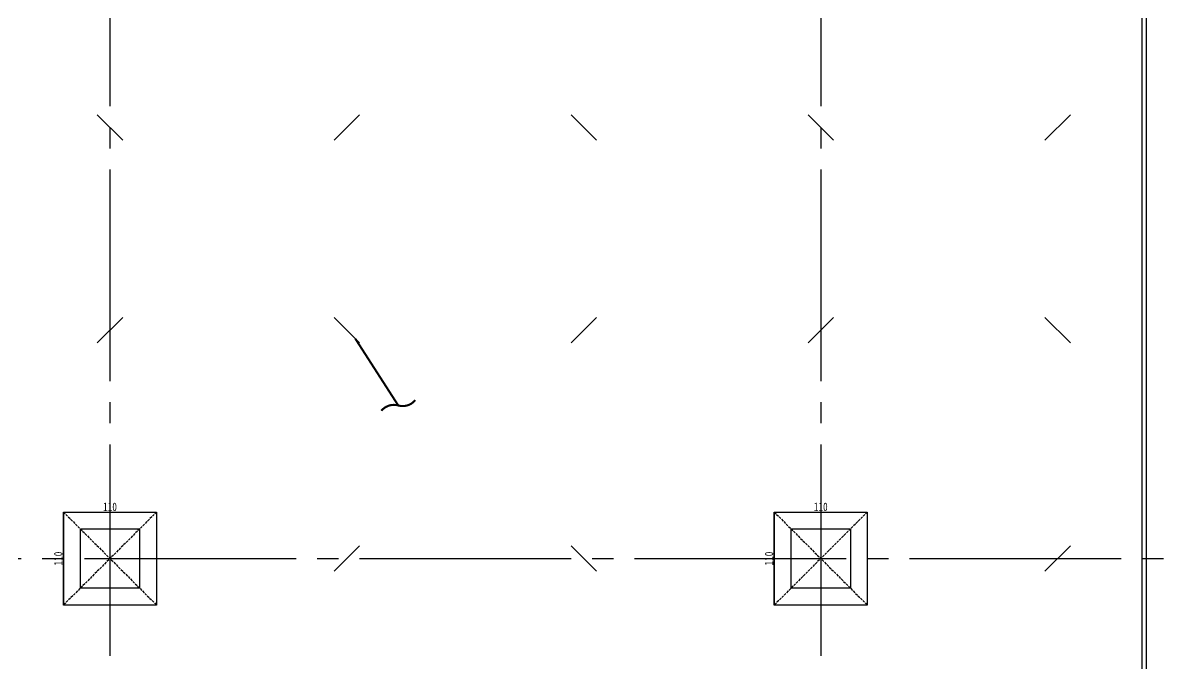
# Model space of a CAD drawing. Extents: x -3080 to 28500, y -1326 to 31609.
# Drawn here: x 5057 to 6419, y 2875 to 3633 of the extents above; entities that cross this region are included whole.
import ezdxf

# ---------------------------------------------------------------- set-up
doc = ezdxf.new("R2010")
doc.units = 0
doc.header["$LTSCALE"] = 100
for name, pattern in [('X-S-FAB-L05$0$COL-CEN-LIN', [3.25, 2.5, -0.25, 0.25, -0.25]), ('X-S-FAB-L05$0$DASHED', [0.75, 0.5, -0.25]), ('X-S-FAB-L05$0$HIDDEN', [0.4, 0.3, -0.1])]:
    doc.linetypes.add(name, pattern=pattern)
for name, color, linetype in [('0-xref', 8, 'Continuous'), ('188K-SM-03-F05-ARCH-PA-Y2257103$0$K-W-P1-3.5-非抗', 53, 'Continuous'), ('X-S-FAB-L05$0$BEAM', 8, 'Continuous'), ('X-S-FAB-L05$0$BLOCK', 8, 'Continuous'), ('X-S-FAB-L05$0$BR-D', 8, 'X-S-FAB-L05$0$DASHED'), ('X-S-FAB-L05$0$CCL', 8, 'X-S-FAB-L05$0$COL-CEN-LIN'), ('X-S-FAB-L05$0$COL', 8, 'Continuous'), ('X-S-FAB-L05$0$COL-S', 8, 'Continuous'), ('X-S-FAB-L05$0$S-鋼柱', 8, 'Continuous'), ('X-S-FAB-L05$0$斜撐', 8, 'Continuous')]:
    doc.layers.add(name, color=color, linetype=linetype)
doc.layers.add('X-S-FAB-L05$0$XREF', color=8, linetype='Continuous', lineweight=0)
doc.styles.add('X-S-FAB-L05$0$DIM', font='', dxfattribs={"width": 0.8})
doc.styles.get('X-S-FAB-L05$0$DIM').set_extended_font_data('MingLiU')
doc.dimstyles.new('X-S-FAB-L05$0$JJP_005_defpoint', dxfattribs={"dimtxt": 20, "dimasz": 0.5, "dimexe": 0.5, "dimexo": 0.5, "dimgap": 0.5, "dimtad": 1, "dimdsep": 46, "dimtxsty": 'X-S-FAB-L05$0$DIM', "dimblk": 'X-S-FAB-L05$0$_None', "dimcen": 10, "dimclrd": 256, "dimclre": 256, "dimclrt": 256, "dimadec": 0, "dimazin": 0, "dimtfac": 1, "dimtix": 1, "dimtmove": 2, "dimatfit": 3, "dimldrblk": 'X-S-FAB-L05$0$_None', "dimfxl": 0.5, "dimtolj": 1, "dimtzin": 0, "dimarcsym": 0})

# ---------------------------------------------------------------- blocks, each defined once
blk = doc.blocks.new('*D174')
at = {"layer": 'DefPoints', "lineweight": -2, "transparency": 16777216}
blk.add_line((0, 0), (110, 0), dxfattribs=at)
at = {"layer": 'DefPoints', "color": 0, "transparency": 16777216}
for p in [(0, 0), (110, 0), (110, 0)]:
    blk.add_point(p, dxfattribs=at)
at = {"layer": 'DefPoints', "transparency": 16777216, "insert": (55, 6.1), "char_height": 10, "attachment_point": 5, "style": 'X-S-FAB-L05$0$DIM'}
blk.add_mtext('\\A1;110', dxfattribs=at)
blk = doc.blocks.new('X-S-FAB-L05$0$_None')
blk = doc.blocks.new('*D175')
at = {"layer": 'DefPoints', "lineweight": -2, "transparency": 16777216}
blk.add_line((0, 0), (0, -110), dxfattribs=at)
at = {"layer": 'DefPoints', "color": 0, "transparency": 16777216}
for p in [(0, 0), (0, -110), (0, -110)]:
    blk.add_point(p, dxfattribs=at)
at = {"layer": 'DefPoints', "transparency": 16777216, "insert": (-6.1, -55), "char_height": 10, "attachment_point": 5, "rotation": 90, "style": 'X-S-FAB-L05$0$DIM'}
blk.add_mtext('\\A1;110', dxfattribs=at)
blk = doc.blocks.new('X-S-FAB-L05$0$斜撐')
at = {"layer": 'X-S-FAB-L05$0$BR-D', "const_width": 0.5}
blk.add_lwpolyline([(962.11, 215.55, -0.296213), (957.95, 215.19, 0.299957), (953.75, 214.85, 0.006918)], format="xyb", dxfattribs=at)
at = {"layer": 'X-S-FAB-L05$0$BR-D', "linetype": 'ByBlock', "const_width": 0.5}
blk.add_lwpolyline([(964.37, 197.57), (957.95, 215.19)], dxfattribs=at)
blk = doc.blocks.new('X-S-FAB-L05$0$SC1')
at = {"layer": 'DefPoints'}
blk.add_line((27925, 8342.1), (27955, 8312.1), dxfattribs=at)
blk = doc.blocks.new('X-S-FAB-L05$0$VC(C)')
at = {"layer": 'X-S-FAB-L05$0$S-鋼柱'}
for p in [(-22780, -4817.1), (-22220, -4817.1), (-21940, -4817.1), (-22500, -5057.1), (-21660, -5057.1), (-22220, -5327.1)]:
    blk.add_blockref('X-S-FAB-L05$0$SC1', p, dxfattribs=at)
at = {"layer": 'X-S-FAB-L05$0$S-鋼柱', "rotation": 90}
for p in [(13767.1, -24430), (14607.1, -24430), (13487.1, -24670), (14047.1, -24670), (14327.1, -24670), (13767.1, -24940), (14607.1, -24940)]:
    blk.add_blockref('X-S-FAB-L05$0$SC1', p, dxfattribs=at)
at = {"layer": 'X-S-FAB-L05$0$斜撐', "xscale": 5, "yscale": 5, "zscale": 5, "rotation": 192.6853631040206}
blk.add_blockref('X-S-FAB-L05$0$斜撐', (9937.2, 5282.6), dxfattribs=at)
blk = doc.blocks.new('188K-SM-03-F05-ARCH-PA-Y2257103')
at = {"layer": '188K-SM-03-F05-ARCH-PA-Y2257103$0$K-W-P1-3.5-非抗'}
for p, q in [((6380, 2106), (6380, 8265)), ((6385, 2106), (6385, 8265))]:
    blk.add_line(p, q, dxfattribs=at)
blk = doc.blocks.new('*U59')
at = {"layer": 'DefPoints', "linetype": 'X-S-FAB-L05$0$HIDDEN', "ltscale": 0.1}
for p, q in [((110, 0), (0, -110)), ((0, 0), (110, -110))]:
    blk.add_line(p, q, dxfattribs=at)
at = {"layer": 'X-S-FAB-L05$0$COL', "ltscale": 0.1}
blk.add_lwpolyline([(0, 0), (110, 0), (110, -110), (0, -110)], close=True, dxfattribs=at)
at = {"layer": 'DefPoints'}
dim = blk.add_linear_dim(base=(0, -110), p1=(0, 0), p2=(0, -110), angle=90, dimstyle='X-S-FAB-L05$0$JJP_005_defpoint', override={"dimtxt": 10}, dxfattribs=at)
dim.commit()
dim.dimension.update_dxf_attribs({"geometry": '*D175', "text_midpoint": (-6.067, -55)})
dim = blk.add_linear_dim(base=(110, 0), p1=(0, 0), p2=(110, 0), dimstyle='X-S-FAB-L05$0$JJP_005_defpoint', override={"dimtxt": 10}, dxfattribs=at)
dim.commit()
dim.dimension.update_dxf_attribs({"geometry": '*D174', "text_midpoint": (55, 6.067)})
blk = doc.blocks.new('X-S-FAB-L05$0$FAB2-L05')
at = {"layer": 'X-S-FAB-L05$0$CCL'}
for p, q in [((-21000, 11005), (-21000, 0)), ((-20160, 11005), (-20160, 0)), ((-26880, 3720), (1210, 3720))]:
    blk.add_line(p, q, dxfattribs=at)
at = {"layer": 'X-S-FAB-L05$0$COL-S'}
for points in [[(-21035, 3755), (-20965, 3755), (-20965, 3685), (-21035, 3685)], [(-20195, 3755), (-20125, 3755), (-20125, 3685), (-20195, 3685)]]:
    blk.add_lwpolyline(points, close=True, dxfattribs=at)
at = {"layer": 'X-S-FAB-L05$0$BEAM'}
for p in [(-21055, 3775), (-20215, 3775)]:
    blk.add_blockref('*U59', p, dxfattribs=at)
blk = doc.blocks.new('X-S-FAB-L05')
at = {"layer": 'X-S-FAB-L05$0$COL-S'}
for points in [[(5125, 3035), (5195, 3035), (5195, 2965), (5125, 2965)], [(5965, 3035), (6035, 3035), (6035, 2965), (5965, 2965)]]:
    blk.add_lwpolyline(points, close=True, dxfattribs=at)
at = {"layer": 'X-S-FAB-L05$0$BEAM'}
for p in [(5105, 3055), (5945, 3055)]:
    blk.add_blockref('*U59', p, dxfattribs=at)
at = {"layer": 'X-S-FAB-L05$0$BLOCK'}
blk.add_blockref('X-S-FAB-L05$0$FAB2-L05', (26160, -720), dxfattribs=at)
at = {"layer": 'X-S-FAB-L05$0$XREF'}
blk.add_blockref('X-S-FAB-L05$0$VC(C)', (0, 0), dxfattribs=at)

msp = doc.modelspace()

# ---------------------------------------------------------------- block references
at = {"layer": '0-xref'}
for name in ['X-S-FAB-L05', '188K-SM-03-F05-ARCH-PA-Y2257103']:
    msp.add_blockref(name, (0, 0), dxfattribs=at)

doc.saveas('drawing.dxf')
